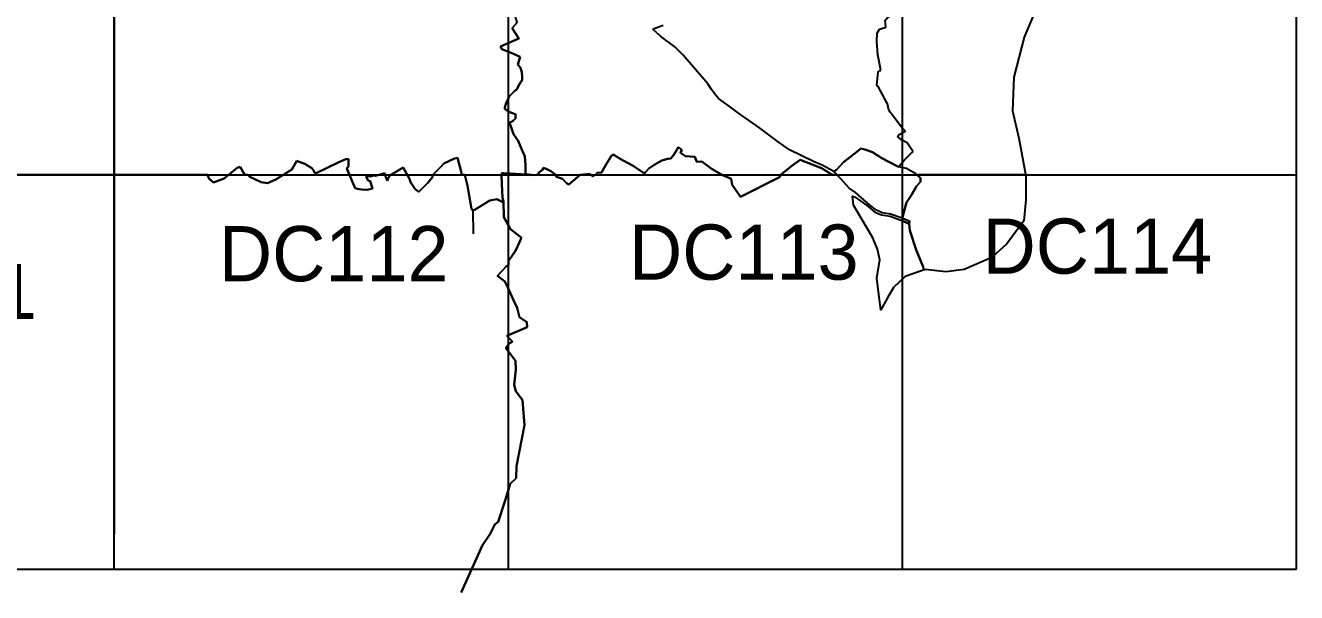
# Model space of a CAD drawing. Extents: x 547408 to 554234, y 1833375 to 1843904.
# Drawn here: x 550887 to 552500, y 1834970 to 1835690 of the extents above; entities that cross this region are included whole.
import ezdxf

# ---------------------------------------------------------------- set-up
doc = ezdxf.new("R2010")
doc.units = 0
for name, color, linetype in [('Level 10', 7, 'Continuous'), ('Level 52', 7, 'Continuous'), ('Level 62', 7, 'Continuous')]:
    doc.layers.add(name, color=color, linetype=linetype)

msp = doc.modelspace()

# ---------------------------------------------------------------- linework, layer by layer
at = {"layer": 'Level 10'}
msp.add_lwpolyline([(552170.6, 1835712.8), (552154.3, 1835674.8), (552141.3, 1835623.8), (552139.5, 1835581.2), (552147.8, 1835546.7), (552156.5, 1835499), (552156.5, 1835468.6), (552153.8, 1835441.7), (552132.6, 1835412.4), (552113.4, 1835395.3), (552078.1, 1835380.1), (552054.9, 1835377.1), (552028.6, 1835380.1), (552003.4, 1835371), (551988.8, 1835357.2), (551980.9, 1835344.2), (551972.5, 1835329), (551970.4, 1835345.1), (551967.7, 1835369), (551971.4, 1835392.2), (551968.3, 1835405.8), (551962.6, 1835420.4), (551948.8, 1835443.2), (551938.1, 1835461.6), (551937, 1835469.1), (551936.8, 1835473), (551939.2, 1835472.2), (551945.5, 1835468.1), (551956.3, 1835459.9), (551965.1, 1835452.7), (551973.4, 1835449.4), (551984.3, 1835447.7), (551998, 1835442.7), (552008.7, 1835437.9), (552009.4, 1835441.1), (551999.6, 1835445), (551985, 1835450.3), (551974.2, 1835451.8), (551966.9, 1835455.2), (551958.3, 1835462), (551940.5, 1835477.5), (551932.6, 1835483.2), (551922.3, 1835494.7), (551913.1, 1835504.3), (551898.9, 1835511.8), (551887.3, 1835517.1), (551856.9, 1835531.7), (551842.2, 1835542.1), (551818.7, 1835559.8), (551791.9, 1835578.3), (551780.2, 1835587.4), (551766.8, 1835597), (551762.3, 1835601.8), (551757.6, 1835608.3), (551753.3, 1835615.6), (551721.7, 1835651.8), (551711.2, 1835662.6), (551692.9, 1835676.1), (551683.3, 1835684.9), (551687, 1835686.4), (551696.5, 1835689.9)], dxfattribs=at)
at = {"layer": 'Level 52'}
for p, q in [((551000, 1835713.3), (551000, 1835500)), ((551000, 1835500), (551000, 1835713.3)), ((551511.1, 1835693.4), (551505, 1835686.3)), ((551505, 1835686.3), (551513.4, 1835672.9)), ((551513.4, 1835672.9), (551490, 1835663)), ((551512, 1835640.1), (551514.9, 1835649.9)), ((551514.9, 1835649.9), (551512, 1835640.1)), ((551969.6, 1835632), (551972.7, 1835632.6)), ((551502.9, 1835563.3), (551501.2, 1835565.8)), ((551501.2, 1835565.8), (551502.9, 1835563.3)), ((551506.7, 1835551.7), (551502.9, 1835563.3)), ((551502.9, 1835563.3), (551506.7, 1835551.7)), ((552003.8, 1835555.5), (551998.8, 1835560.4)), ((552013.5, 1835529.1), (552005.9, 1835540.6)), ((551632.8, 1835525.9), (551632.9, 1835525.9)), ((551632.9, 1835525.9), (551632.8, 1835525.9)), ((551715.5, 1835535.3), (551719.9, 1835531.9)), ((551719.9, 1835531.9), (551715.5, 1835535.3)), ((551159.6, 1835510.2), (551165.7, 1835500)), ((551366.5, 1835509.3), (551374.5, 1835494.9)), ((551374.5, 1835494.9), (551366.5, 1835509.3)), ((551521.8, 1835500.7), (551521.8, 1835512.2)), ((551521.8, 1835512.2), (551521.8, 1835500.7)), ((550603.5, 1835500), (551000, 1835500)), ((551000, 1835500), (550603.5, 1835500)), ((551000, 1835500), (551118.2, 1835500)), ((551000, 1835050.2), (551000, 1835500)), ((551118.2, 1835500), (551000, 1835500)), ((551000, 1835500), (551000, 1835454)), ((551118.2, 1835500), (551120.3, 1835495.1)), ((551120.3, 1835495.1), (551125.9, 1835490.4)), ((551165.7, 1835500), (551169.8, 1835500)), ((551169.8, 1835500), (551165.8, 1835500)), ((551345.1, 1835496.1), (551346.6, 1835492.6)), ((551346.6, 1835492.6), (551345.1, 1835496.1)), ((551441.1, 1835500), (551444.8, 1835500)), ((551444.8, 1835500), (551441.1, 1835500)), ((551576.7, 1835488), (551591.2, 1835499.9)), ((551591.2, 1835499.9), (551576.7, 1835488)), ((551591.2, 1835499.9), (551602.9, 1835501.3)), ((551602.9, 1835501.3), (551591.2, 1835499.9)), ((551602.9, 1835501.3), (551607.5, 1835498.2)), ((551607.5, 1835498.2), (551602.9, 1835501.3)), ((551794.4, 1835472.3), (551843.8, 1835497.3)), ((551843.8, 1835497.3), (551794.4, 1835472.3)), ((551910.8, 1835500), (551917.2, 1835500)), ((551917.2, 1835500), (551910.8, 1835500)), ((551917.2, 1835500), (551913.1, 1835504.3)), ((551913.1, 1835504.3), (551917.2, 1835500)), ((552156.3, 1835500), (552018.7, 1835500)), ((551000, 1835454), (551000, 1835044.8)), ((551454.8, 1835454.8), (551455.4, 1835425.4)), ((551999.6, 1835445), (552000, 1835446.4)), ((552000, 1835444.8), (551999.6, 1835445)), ((551999.6, 1835445), (552000, 1835444.8)), ((552000, 1835441.8), (552000, 1835444.8)), ((552000, 1835444.8), (552000, 1835441.8)), ((552008.7, 1835437.9), (552000, 1835441.8)), ((552000, 1835441.8), (552008.7, 1835437.9)), ((551500.2, 1835391), (551500, 1835391.3)), ((551500, 1835391.3), (551500, 1835386.7)), ((551500, 1835386.7), (551500.5, 1835385.9)), ((551497.9, 1835295.8), (551523.8, 1835307)), ((551523.8, 1835307), (551497.9, 1835295.8)), ((551500.4, 1835276.1), (551496.9, 1835280.1)), ((551496.9, 1835280.1), (551500.4, 1835276.1)), ((551505.4, 1835288.8), (551497.9, 1835295.8)), ((551497.9, 1835295.8), (551505.4, 1835288.8)), ((551509.2, 1835264), (551500.4, 1835276.1)), ((551500.4, 1835276.1), (551509.2, 1835264)), ((551509.6, 1835252.7), (551509.2, 1835264)), ((551509.2, 1835264), (551509.6, 1835252.7)), ((551507.3, 1835233.6), (551509.6, 1835252.7)), ((551509.6, 1835252.7), (551507.3, 1835233.6)), ((551510, 1835115.4), (551510.3, 1835130.7)), ((551510.3, 1835130.7), (551510, 1835115.4)), ((551510.3, 1835130.7), (551510.3, 1835130.7))]:
    msp.add_line(p, q, dxfattribs=at)
for points in [[(551505, 1835686.3), (551511.1, 1835693.4), (551508, 1835704.8), (551497.3, 1835708.2)], [(551967.5, 1835669.3), (551968.1, 1835679.9), (551970.9, 1835684.7), (551978.8, 1835687.3), (551978.2, 1835695.9), (551981.6, 1835700.3), (552002.8, 1835711.6)], [(551490, 1835663), (551513.4, 1835672.9), (551505, 1835686.3)], [(551972.7, 1835632.6), (551970.8, 1835641.6), (551968.7, 1835652.2), (551967.5, 1835669.3)], [(551491.9, 1835659.4), (551490, 1835663)], [(551490, 1835663), (551491.9, 1835659.4), (551503.7, 1835654.7), (551514.9, 1835649.9)], [(551514.9, 1835649.9), (551503.7, 1835654.7), (551491.9, 1835659.4)], [(551517.6, 1835620.6), (551517.7, 1835624.5), (551517, 1835630.3), (551515.3, 1835635.7), (551512, 1835640.1)], [(551512, 1835640.1), (551515.3, 1835635.7), (551517, 1835630.3), (551517.7, 1835624.5), (551517.6, 1835620.6)], [(551510.9, 1835608.9), (551514.3, 1835615.3), (551517.6, 1835620.6)], [(551517.6, 1835620.6), (551514.3, 1835615.3), (551510.9, 1835608.9)], [(551967.9, 1835613.1), (551967.7, 1835614.3), (551969.1, 1835629.8), (551969.6, 1835632)], [(551495.1, 1835584.4), (551497.1, 1835590.9), (551501, 1835599.4), (551507.6, 1835606), (551510.9, 1835608.9)], [(551510.9, 1835608.9), (551507.6, 1835606), (551501, 1835599.4), (551497.1, 1835590.9), (551495.1, 1835584.4)], [(551979, 1835593.7), (551977.7, 1835596.4), (551969.1, 1835612), (551967.9, 1835613.1)], [(551984.6, 1835579.7), (551982.6, 1835582.5), (551980.9, 1835590.2), (551979, 1835593.7)], [(551509.4, 1835576.6), (551505.3, 1835578.4), (551499.6, 1835580.3), (551495.1, 1835584.4)], [(551495.1, 1835584.4), (551499.6, 1835580.3), (551505.3, 1835578.4), (551509.4, 1835576.6)], [(551501.2, 1835565.8), (551506.5, 1835568.9), (551509.1, 1835571.5), (551509.2, 1835574.8), (551509.4, 1835576.6)], [(551509.4, 1835576.6), (551509.2, 1835574.8), (551509.1, 1835571.5), (551506.5, 1835568.9), (551501.2, 1835565.8)], [(551998.8, 1835560.4), (551987, 1835576.4), (551984.6, 1835579.7)], [(551993.6, 1835548.8), (551995.9, 1835551.3), (552003.8, 1835555.5)], [(551515.4, 1835536.1), (551512.6, 1835543.2), (551506.7, 1835551.7)], [(551506.7, 1835551.7), (551512.6, 1835543.2), (551515.4, 1835536.1)], [(552005.9, 1835540.6), (551998.9, 1835544.6), (551993.6, 1835548.8)], [(551386.4, 1835478.4), (551397.9, 1835489.8), (551403.7, 1835497.2), (551404.3, 1835499.9), (551413.8, 1835509.8), (551418, 1835514.4), (551431.5, 1835520.8), (551435.4, 1835521.8)], [(551435.4, 1835521.8), (551431.5, 1835520.8), (551418, 1835514.4), (551413.8, 1835509.8), (551404.3, 1835499.9), (551403.7, 1835497.2), (551397.9, 1835489.8), (551386.4, 1835478.4)], [(551435.4, 1835521.8), (551439.6, 1835506.1), (551441.1, 1835500)], [(551441.1, 1835500), (551439.6, 1835506.1), (551435.4, 1835521.8)], [(551521.8, 1835512.2), (551520.9, 1835523.4), (551515.4, 1835536.1)], [(551515.4, 1835536.1), (551520.9, 1835523.4), (551521.8, 1835512.2)], [(551607.5, 1835498.2), (551612.6, 1835502.6), (551618, 1835503.1), (551623.3, 1835512), (551630.3, 1835523.8), (551632.8, 1835525.9)], [(551632.8, 1835525.9), (551630.3, 1835523.8), (551623.3, 1835512), (551618, 1835503.1), (551612.6, 1835502.6), (551607.5, 1835498.2)], [(551632.9, 1835525.9), (551635, 1835524.5)], [(551706, 1835520.8), (551702.4, 1835520.4), (551694.6, 1835518.4), (551685.9, 1835513.4), (551678.2, 1835508), (551674.2, 1835503.3), (551672.7, 1835502), (551658.2, 1835511.4), (551644.8, 1835518.7), (551635, 1835524.5), (551632.9, 1835525.9)], [(551635, 1835524.5), (551644.8, 1835518.7), (551658.2, 1835511.4), (551672.7, 1835502), (551674.2, 1835503.3), (551678.2, 1835508), (551685.9, 1835513.4), (551694.6, 1835518.4), (551702.4, 1835520.4), (551706, 1835520.8)], [(551706, 1835520.8), (551709.6, 1835525), (551713.8, 1835531.7), (551715.5, 1835535.3)], [(551715.5, 1835535.3), (551713.8, 1835531.7), (551709.6, 1835525), (551706, 1835520.8)], [(551719.9, 1835531.9), (551718.5, 1835527.9), (551724.8, 1835523.8), (551736.8, 1835523), (551739.2, 1835516.6), (551745.5, 1835517.1), (551757.4, 1835508.3), (551771, 1835499.9), (551782.8, 1835494.9), (551783.8, 1835487.4), (551789.7, 1835478.9), (551794.4, 1835472.3)], [(551783.8, 1835487.4), (551782.8, 1835494.9), (551771, 1835499.9), (551757.4, 1835508.3), (551745.5, 1835517.1), (551739.2, 1835516.6), (551736.8, 1835523), (551724.8, 1835523.8), (551718.5, 1835527.9), (551719.9, 1835531.9)], [(551913.1, 1835504.3), (551916.5, 1835506.3), (551925.1, 1835516), (551932.2, 1835521.7), (551944.4, 1835531)], [(551944.4, 1835531), (551932.2, 1835521.7), (551925.1, 1835516), (551916.5, 1835506.3), (551913.1, 1835504.3)], [(551944.4, 1835531), (551947, 1835533.6), (551952.3, 1835532.1), (551961.8, 1835528.7), (551973.7, 1835521.2), (551983.7, 1835516.3), (551994.9, 1835510.1)], [(551994.9, 1835510.1), (551983.7, 1835516.3), (551973.7, 1835521.2), (551961.8, 1835528.7), (551952.3, 1835532.1), (551947, 1835533.6), (551944.4, 1835531)], [(551994.9, 1835510.1), (552002.6, 1835519.3), (552011, 1835527.6), (552013.5, 1835529.1)], [(551125.9, 1835490.4), (551139.6, 1835495.5), (551155.8, 1835508.9), (551159.6, 1835510.2)], [(551159.6, 1835510.2), (551155.8, 1835508.9), (551139.6, 1835495.5), (551125.9, 1835490.4)], [(551165.8, 1835500), (551165.4, 1835500.6), (551159.6, 1835510.2)], [(551194.4, 1835489.5), (551205.2, 1835494.2), (551225.5, 1835506.8), (551231.8, 1835517.7)], [(551231.8, 1835517.7), (551225.5, 1835506.8), (551205.2, 1835494.2), (551194.4, 1835489.5)], [(551231.8, 1835517.7), (551234.5, 1835516.8), (551241.9, 1835514), (551250.5, 1835508.6), (551253.1, 1835505.2), (551254.4, 1835502.2)], [(551254.4, 1835502.2), (551253.1, 1835505.2), (551250.5, 1835508.6), (551241.9, 1835514), (551234.5, 1835516.8), (551231.8, 1835517.7)], [(551254.4, 1835502.2), (551257.1, 1835502.8), (551285, 1835516.1), (551293.8, 1835519.9), (551297.1, 1835520.2)], [(551297.1, 1835520.2), (551293.8, 1835519.9), (551285, 1835516.1), (551257.1, 1835502.8), (551254.4, 1835502.2)], [(551297.1, 1835520.2), (551297.2, 1835511.1), (551295.2, 1835508), (551297.9, 1835501), (551302.7, 1835490.1), (551305.8, 1835483.4), (551308.7, 1835482.3), (551313.7, 1835481.4), (551320.8, 1835481.2), (551327.7, 1835482.9), (551324.6, 1835492.1)], [(551324.6, 1835492.1), (551327.7, 1835482.9), (551320.8, 1835481.2), (551313.7, 1835481.4), (551308.7, 1835482.3), (551305.8, 1835483.4), (551302.7, 1835490.1), (551297.9, 1835501), (551295.2, 1835508), (551297.2, 1835511.1), (551297.1, 1835520.2)], [(551346.6, 1835492.6), (551347.5, 1835495.9), (551349.6, 1835499.1), (551366.5, 1835509.3)], [(551366.5, 1835509.3), (551349.6, 1835499.1), (551347.5, 1835495.9), (551346.6, 1835492.6)], [(551537.7, 1835500.6), (551538.8, 1835502.9), (551543.2, 1835506.4), (551544.2, 1835508.9)], [(551544.2, 1835508.9), (551543.2, 1835506.4), (551538.8, 1835502.9), (551537.7, 1835500.6)], [(551544.2, 1835508.9), (551547.9, 1835507.6), (551554.1, 1835504.6), (551559, 1835500.9)], [(551559, 1835500.9), (551554.1, 1835504.6), (551547.9, 1835507.6), (551544.2, 1835508.9)], [(551843.8, 1835497.3), (551846.7, 1835500.9), (551859.8, 1835511.5), (551870.2, 1835519.2)], [(551870.2, 1835519.2), (551859.8, 1835511.5), (551846.7, 1835500.9), (551843.8, 1835497.3)], [(551870.2, 1835519.2), (551885.5, 1835513.2), (551897.1, 1835508.5), (551910.3, 1835500.4), (551910.8, 1835500)], [(551910.8, 1835500), (551910.3, 1835500.4), (551897.1, 1835508.5), (551885.5, 1835513.2), (551870.2, 1835519.2)], [(552022.9, 1835496.5), (552017.1, 1835501.4), (552005.3, 1835508.1), (551994.9, 1835510.1)], [(551125.9, 1835490.4), (551120.3, 1835495.1), (551118.2, 1835500)], [(551169.8, 1835500), (551172.2, 1835497.4), (551186.3, 1835490.8), (551194.4, 1835489.5)], [(551194.4, 1835489.5), (551186.3, 1835490.8), (551172.2, 1835497.4), (551169.8, 1835500)], [(551324.6, 1835492.1), (551322.1, 1835493), (551320, 1835496.7), (551320.1, 1835498.4)], [(551320.1, 1835498.4), (551320, 1835496.7), (551322.1, 1835493), (551324.6, 1835492.1)], [(551320.1, 1835498.4), (551325.2, 1835497.8), (551328.6, 1835499.2)], [(551328.6, 1835499.2), (551325.2, 1835497.8), (551320.1, 1835498.4)], [(551328.6, 1835499.2), (551331.6, 1835498.9), (551340.4, 1835501.5), (551342.8, 1835502.1)], [(551342.8, 1835502.1), (551340.4, 1835501.5), (551331.6, 1835498.9), (551328.6, 1835499.2)], [(551342.8, 1835502.1), (551343.6, 1835500.8), (551344.2, 1835497.4), (551345.1, 1835496.1)], [(551345.1, 1835496.1), (551344.2, 1835497.4), (551343.6, 1835500.8), (551342.8, 1835502.1)], [(551374.5, 1835494.9), (551376, 1835490.7), (551381.7, 1835481.8), (551386.4, 1835478.4)], [(551386.4, 1835478.4), (551381.7, 1835481.8), (551376, 1835490.7), (551374.5, 1835494.9)], [(551444.8, 1835500), (551448.4, 1835486.1), (551451.8, 1835464.3), (551453.2, 1835457), (551454.8, 1835454.8)], [(551454.8, 1835454.8), (551453.2, 1835457), (551451.8, 1835464.3), (551448.4, 1835486.1), (551444.8, 1835500)], [(551493.7, 1835466.4), (551492.6, 1835471.1), (551491.7, 1835488.6), (551491.3, 1835500), (551491.8, 1835502.2), (551493.9, 1835502.1), (551502.8, 1835501.6), (551516.2, 1835500.8), (551521.8, 1835500.7)], [(551491.8, 1835502.2), (551491.3, 1835500), (551491.7, 1835488.6), (551492.6, 1835471.1), (551493.7, 1835466.4)], [(551521.8, 1835500.7), (551516.2, 1835500.8), (551502.8, 1835501.6), (551493.9, 1835502.1), (551491.8, 1835502.2)], [(551521.8, 1835500.7), (551523.1, 1835500.9), (551532.5, 1835499.7), (551535.6, 1835499.9), (551537.7, 1835500.6)], [(551537.7, 1835500.6), (551535.6, 1835499.9), (551532.5, 1835499.7), (551523.1, 1835500.9), (551521.8, 1835500.7)], [(551559, 1835500.9), (551561.1, 1835497.4), (551568.9, 1835495.1), (551573.9, 1835489.4), (551576.7, 1835488)], [(551576.7, 1835488), (551573.9, 1835489.4), (551568.9, 1835495.1), (551561.1, 1835497.4), (551559, 1835500.9)], [(552000, 1835446.4), (552005.2, 1835465.1), (552012.1, 1835475.2), (552017.9, 1835485.6), (552022.9, 1835491.4), (552022.9, 1835496.5)], [(552018.7, 1835500), (552022.9, 1835496.5), (552022.9, 1835491.4), (552017.9, 1835485.6), (552012.1, 1835475.2), (552008.7, 1835470.2)], [(551794.4, 1835472.3), (551789.7, 1835478.9), (551783.8, 1835487.4)], [(551454.8, 1835454.8), (551457.8, 1835456.1), (551476.7, 1835467.6), (551485.6, 1835469.1), (551487, 1835468.5), (551492, 1835465.9), (551493.7, 1835466.4)], [(551493.7, 1835466.4), (551492, 1835465.9), (551487, 1835468.5), (551485.6, 1835469.1), (551476.7, 1835467.6), (551457.8, 1835456.1), (551454.8, 1835454.8)], [(551500.5, 1835385.9), (551500, 1835386.7), (551500, 1835391.3), (551500.2, 1835391), (551500.8, 1835391.8), (551501.3, 1835392.6), (551505.1, 1835398.2), (551509, 1835403.8), (551512.4, 1835411), (551515.8, 1835418.3), (551516.1, 1835420.7), (551514.1, 1835422.3), (551508.3, 1835426.8), (551502.6, 1835431.2), (551494.2, 1835446.6), (551493.7, 1835466.4)], [(551493.7, 1835466.4), (551494.2, 1835446.6), (551502.6, 1835431.2), (551514.1, 1835422.3), (551516.1, 1835420.7)], [(552008.7, 1835470.2), (552005.2, 1835465.1), (552000, 1835446.4), (551999.6, 1835445)], [(552026.2, 1835383.6), (552017.3, 1835405), (552009.4, 1835429.4), (552008.7, 1835437.9)], [(552008.7, 1835437.9), (552009.4, 1835429.4)], [(552009.4, 1835429.4), (552017.3, 1835405), (552026.2, 1835383.6), (552026.9, 1835379.5)], [(551516.1, 1835420.7), (551515.8, 1835418.3), (551509, 1835403.8), (551501.3, 1835392.6)], [(551501.3, 1835392.6), (551500.2, 1835391)], [(551495.4, 1835364.6), (551486.4, 1835372.1), (551491.9, 1835378), (551497.4, 1835384), (551500.5, 1835385.9)], [(551500.5, 1835385.9), (551497.4, 1835384), (551486.4, 1835372.1)], [(552026.6, 1835381.5), (552026.2, 1835383.6)], [(552026.9, 1835379.5), (552028.6, 1835380.1)], [(551486.4, 1835372.1), (551495.4, 1835364.6), (551499.2, 1835357.2), (551506.6, 1835341.3), (551511.2, 1835331.3), (551514, 1835319.6), (551523.3, 1835313.1), (551523.8, 1835307)], [(551523.8, 1835307), (551523.3, 1835313.1), (551514, 1835319.6), (551511.2, 1835331.3), (551506.6, 1835341.3), (551499.2, 1835357.2), (551495.4, 1835364.6)], [(551496.9, 1835280.1), (551500.7, 1835285.6), (551505.4, 1835288.8)], [(551505.4, 1835288.8), (551500.7, 1835285.6), (551496.9, 1835280.1)], [(551518.1, 1835214.3), (551509.7, 1835225.7), (551507.3, 1835233.6)], [(551507.3, 1835233.6), (551509.7, 1835225.7), (551518.1, 1835214.3)], [(551510.3, 1835130.7), (551520.4, 1835182.4), (551518.1, 1835214.3)], [(551518.1, 1835214.3), (551520.4, 1835182.4), (551510.3, 1835130.7)], [(551510, 1835115.4), (551502.4, 1835108.2), (551498, 1835093.6), (551495.7, 1835085.9), (551487.1, 1835060), (551482.9, 1835056.4)], [(551487.1, 1835060), (551495.7, 1835085.9), (551498, 1835093.6), (551502.4, 1835108.2), (551510, 1835115.4)], [(551440.2, 1834970.2), (551467.3, 1835030.2), (551477.1, 1835044.7), (551482.9, 1835056.4)], [(551482.9, 1835056.4), (551477.1, 1835044.7), (551467.3, 1835030.2), (551440.3, 1834970.2)], [(551482.9, 1835056.4), (551487.1, 1835060)]]:
    msp.add_lwpolyline(points, dxfattribs=at)
at = {"layer": 'Level 62'}
for p, q in [((551000, 1835000), (551000, 1841500)), ((551500, 1835000), (551500, 1841000)), ((552000, 1835000), (552000, 1840500)), ((552500, 1835000), (552500, 1836500)), ((550000, 1835500), (552500, 1835500)), ((550000, 1835000), (552500, 1835000))]:
    msp.add_line(p, q, dxfattribs=at)

# ---------------------------------------------------------------- texts
for s, p in [('DC114', (552101.5, 1835374.7)), ('DC114', (552101.5, 1835374.7)), ('DC114', (552101.5, 1835374.7)), ('DC112', (551132.7, 1835365.1)), ('DC113', (551653, 1835367.1)), ('DC111', (550610.5, 1835317.1))]:
    msp.add_text(s, height=70, dxfattribs=at).set_placement(p)

doc.saveas('drawing.dxf')
